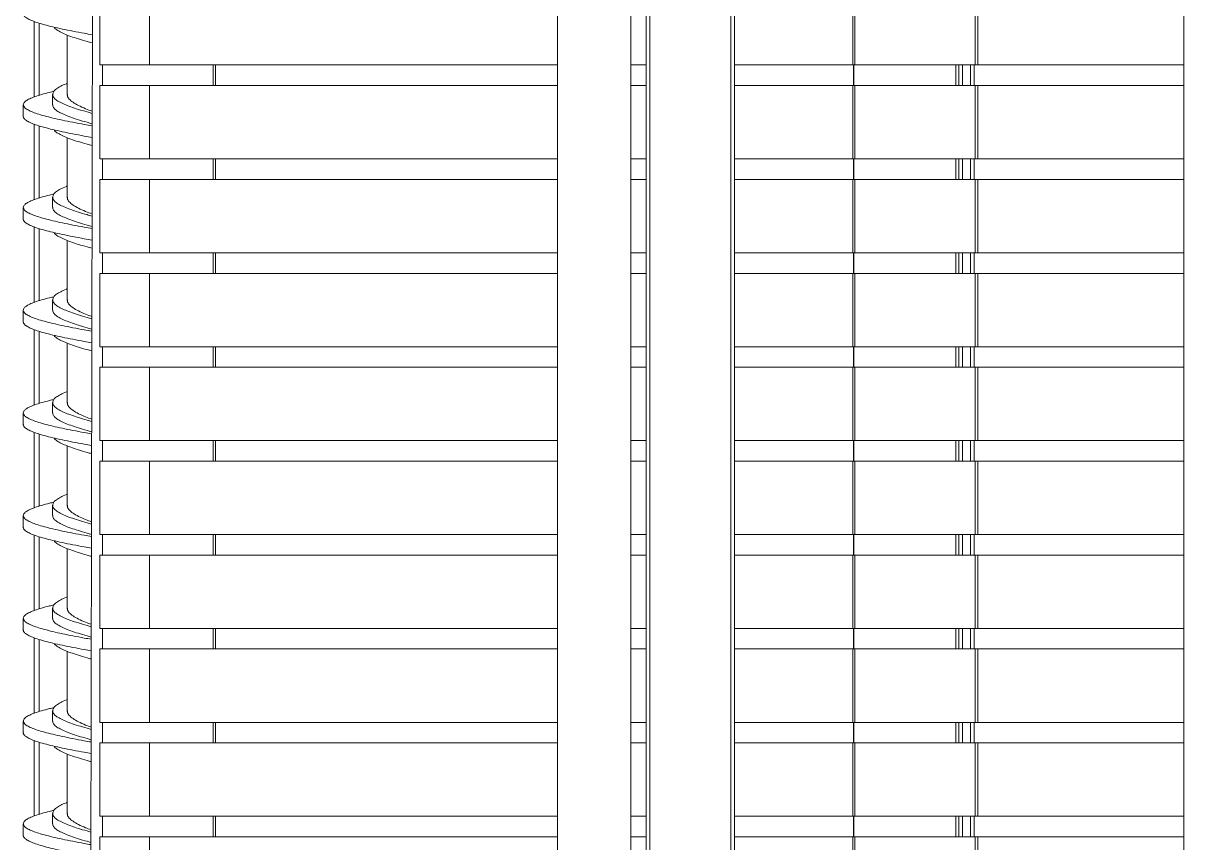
# Model space of a CAD drawing. Header units: millimetres. Extents: x 8553 to 64453, y 11523 to 72084.
# Drawn here: x 32471 to 33103, y 21260 to 21706 of the extents above; entities that cross this region are included whole.
import ezdxf

# ---------------------------------------------------------------- set-up
doc = ezdxf.new("R2010")
doc.units = ezdxf.units.MM
doc.layers.add('grey', color=254, linetype='Continuous')

msp = doc.modelspace()

# ---------------------------------------------------------------- linework, layer by layer
at = {"layer": 'grey', "linetype": 'Continuous', "lineweight": 15}
for p, q in [((32810.48, 22331.843), (32810.48, 19579.043)), ((32812.48, 19578.926), (32812.48, 22331.96)), ((32856.48, 22331.96), (32856.48, 19578.926)), ((32858.48, 19579.326), (32858.48, 22331.56)), ((32509.581, 22285.234), (32507.442, 21027.536)), ((32762.043, 19643.123), (32762.043, 22272.723)), ((33103.385, 19649.782), (33103.385, 22271.382)), ((32802.043, 22110.643), (32802.043, 19800.243)), ((32512.589, 21683.677), (32512.589, 21723.677)), ((32539.694, 21723.677), (32539.694, 21683.677)), ((32923.039, 21723.677), (32923.039, 21683.677)), ((32924.202, 21723.677), (32924.202, 21683.677)), ((32989.705, 21723.677), (32989.705, 21683.677)), ((32991.147, 21723.677), (32991.147, 21683.677)), ((32476.882, 21707.397), (32476.882, 21666.26)), ((32479.682, 21706.442), (32479.682, 21667.194)), ((32494.88, 21667.221), (32494.88, 21700.014)), ((32512.589, 21683.677), (32539.694, 21683.677)), ((32514.08, 21672.477), (32514.08, 21683.677)), ((32539.694, 21683.677), (32762.043, 21683.677)), ((32574.401, 21672.477), (32574.401, 21683.677)), ((32575.657, 21683.677), (32575.657, 21672.477)), ((32802.043, 21683.677), (32810.48, 21683.677)), ((32858.48, 21683.677), (32923.039, 21683.677)), ((32923.039, 21683.677), (32924.202, 21683.677)), ((32923.311, 21683.677), (32923.311, 21672.477)), ((32923.575, 21683.677), (32923.575, 21672.477)), ((32924.202, 21683.677), (32989.705, 21683.677)), ((32979.227, 21683.677), (32979.227, 21672.477)), ((32980.747, 21683.677), (32980.747, 21672.477)), ((32982.756, 21672.477), (32982.756, 21683.677)), ((32982.821, 21683.677), (32982.821, 21672.477)), ((32987.093, 21683.677), (32987.093, 21672.477)), ((32989.078, 21683.677), (32989.078, 21672.477)), ((32989.705, 21683.677), (32991.147, 21683.677)), ((32991.147, 21683.677), (33103.385, 21683.677)), ((32512.589, 21632.477), (32512.589, 21672.477)), ((32512.589, 21672.477), (32539.694, 21672.477)), ((32539.694, 21672.477), (32539.694, 21632.477)), ((32539.694, 21672.477), (32762.043, 21672.477)), ((32802.043, 21672.477), (32810.48, 21672.477)), ((32858.48, 21672.477), (32923.039, 21672.477)), ((32923.039, 21672.477), (32923.039, 21632.477)), ((32923.039, 21672.477), (32924.202, 21672.477)), ((32924.202, 21672.477), (32924.202, 21632.477)), ((32924.202, 21672.477), (32989.705, 21672.477)), ((32989.705, 21672.477), (32989.705, 21632.477)), ((32989.705, 21672.477), (32991.147, 21672.477)), ((32991.147, 21672.477), (32991.147, 21632.477)), ((32991.147, 21672.477), (33103.385, 21672.477)), ((32486.94, 21661.975), (32486.94, 21667.621)), ((32470.94, 21655.667), (32470.94, 21661.975)), ((32476.882, 21651.397), (32476.882, 21610.26)), ((32479.682, 21650.442), (32479.682, 21611.194)), ((32494.88, 21611.221), (32494.88, 21644.014)), ((32512.589, 21632.477), (32539.694, 21632.477)), ((32514.08, 21621.277), (32514.08, 21632.477)), ((32539.694, 21632.477), (32762.043, 21632.477)), ((32574.401, 21621.277), (32574.401, 21632.477)), ((32575.657, 21632.477), (32575.657, 21621.277)), ((32802.043, 21632.477), (32810.48, 21632.477)), ((32858.48, 21632.477), (32923.039, 21632.477)), ((32923.039, 21632.477), (32924.202, 21632.477)), ((32923.311, 21632.477), (32923.311, 21621.277)), ((32923.575, 21632.477), (32923.575, 21621.277)), ((32924.202, 21632.477), (32989.705, 21632.477)), ((32979.227, 21632.477), (32979.227, 21621.277)), ((32980.747, 21632.477), (32980.747, 21621.277)), ((32982.756, 21621.277), (32982.756, 21632.477)), ((32982.821, 21632.477), (32982.821, 21621.277)), ((32987.093, 21632.477), (32987.093, 21621.277)), ((32989.078, 21632.477), (32989.078, 21621.277)), ((32989.705, 21632.477), (32991.147, 21632.477)), ((32991.147, 21632.477), (33103.385, 21632.477)), ((32512.589, 21581.277), (32512.589, 21621.277)), ((32512.589, 21621.277), (32539.694, 21621.277)), ((32539.694, 21621.277), (32539.694, 21581.277)), ((32539.694, 21621.277), (32762.043, 21621.277)), ((32802.043, 21621.277), (32810.48, 21621.277)), ((32858.48, 21621.277), (32923.039, 21621.277)), ((32923.039, 21621.277), (32923.039, 21581.277)), ((32923.039, 21621.277), (32924.202, 21621.277)), ((32924.202, 21621.277), (32924.202, 21581.277)), ((32924.202, 21621.277), (32989.705, 21621.277)), ((32989.705, 21621.277), (32989.705, 21581.277)), ((32989.705, 21621.277), (32991.147, 21621.277)), ((32991.147, 21621.277), (32991.147, 21581.277)), ((32991.147, 21621.277), (33103.385, 21621.277)), ((32470.94, 21599.667), (32470.94, 21605.975)), ((32486.94, 21605.975), (32486.94, 21611.621)), ((32476.882, 21595.397), (32476.882, 21554.26)), ((32479.682, 21594.442), (32479.682, 21555.194)), ((32494.88, 21555.221), (32494.88, 21588.014)), ((32512.589, 21581.277), (32539.694, 21581.277)), ((32514.08, 21570.077), (32514.08, 21581.277)), ((32539.694, 21581.277), (32762.043, 21581.277)), ((32574.401, 21570.077), (32574.401, 21581.277)), ((32575.657, 21581.277), (32575.657, 21570.077)), ((32802.043, 21581.277), (32810.48, 21581.277)), ((32858.48, 21581.277), (32923.039, 21581.277)), ((32923.039, 21581.277), (32924.202, 21581.277)), ((32923.311, 21581.277), (32923.311, 21570.077)), ((32923.575, 21581.277), (32923.575, 21570.077)), ((32924.202, 21581.277), (32989.705, 21581.277)), ((32979.227, 21581.277), (32979.227, 21570.077)), ((32980.747, 21581.277), (32980.747, 21570.077)), ((32982.756, 21570.077), (32982.756, 21581.277)), ((32982.821, 21581.277), (32982.821, 21570.077)), ((32987.093, 21581.277), (32987.093, 21570.077)), ((32989.078, 21581.277), (32989.078, 21570.077)), ((32989.705, 21581.277), (32991.147, 21581.277)), ((32991.147, 21581.277), (33103.385, 21581.277)), ((32512.589, 21530.077), (32512.589, 21570.077)), ((32512.589, 21570.077), (32539.694, 21570.077)), ((32539.694, 21570.077), (32539.694, 21530.077)), ((32539.694, 21570.077), (32762.043, 21570.077)), ((32802.043, 21570.077), (32810.48, 21570.077)), ((32858.48, 21570.077), (32923.039, 21570.077)), ((32923.039, 21570.077), (32923.039, 21530.077)), ((32923.039, 21570.077), (32924.202, 21570.077)), ((32924.202, 21570.077), (32924.202, 21530.077)), ((32924.202, 21570.077), (32989.705, 21570.077)), ((32989.705, 21570.077), (32989.705, 21530.077)), ((32989.705, 21570.077), (32991.147, 21570.077)), ((32991.147, 21570.077), (32991.147, 21530.077)), ((32991.147, 21570.077), (33103.385, 21570.077)), ((32486.94, 21549.975), (32486.94, 21555.621)), ((32470.94, 21543.667), (32470.94, 21549.975)), ((32476.882, 21539.397), (32476.882, 21498.26)), ((32479.682, 21538.442), (32479.682, 21499.194)), ((32494.88, 21499.221), (32494.88, 21532.014)), ((32512.589, 21530.077), (32539.694, 21530.077)), ((32514.08, 21518.877), (32514.08, 21530.077)), ((32539.694, 21530.077), (32762.043, 21530.077)), ((32574.401, 21518.877), (32574.401, 21530.077)), ((32575.657, 21530.077), (32575.657, 21518.877)), ((32802.043, 21530.077), (32810.48, 21530.077)), ((32858.48, 21530.077), (32923.039, 21530.077)), ((32923.039, 21530.077), (32924.202, 21530.077)), ((32923.311, 21530.077), (32923.311, 21518.877)), ((32923.575, 21530.077), (32923.575, 21518.877)), ((32924.202, 21530.077), (32989.705, 21530.077)), ((32979.227, 21530.077), (32979.227, 21518.877)), ((32980.747, 21530.077), (32980.747, 21518.877)), ((32982.756, 21518.877), (32982.756, 21530.077)), ((32982.821, 21530.077), (32982.821, 21518.877)), ((32987.093, 21530.077), (32987.093, 21518.877)), ((32989.078, 21530.077), (32989.078, 21518.877)), ((32989.705, 21530.077), (32991.147, 21530.077)), ((32991.147, 21530.077), (33103.385, 21530.077)), ((32512.589, 21478.877), (32512.589, 21518.877)), ((32512.589, 21518.877), (32539.694, 21518.877)), ((32539.694, 21518.877), (32539.694, 21478.877)), ((32539.694, 21518.877), (32762.043, 21518.877)), ((32802.043, 21518.877), (32810.48, 21518.877)), ((32858.48, 21518.877), (32923.039, 21518.877)), ((32923.039, 21518.877), (32923.039, 21478.877)), ((32923.039, 21518.877), (32924.202, 21518.877)), ((32924.202, 21518.877), (32924.202, 21478.877)), ((32924.202, 21518.877), (32989.705, 21518.877)), ((32989.705, 21518.877), (32989.705, 21478.877)), ((32989.705, 21518.877), (32991.147, 21518.877)), ((32991.147, 21518.877), (32991.147, 21478.877)), ((32991.147, 21518.877), (33103.385, 21518.877)), ((32486.94, 21493.975), (32486.94, 21499.621)), ((32470.94, 21487.667), (32470.94, 21493.975)), ((32476.882, 21483.397), (32476.882, 21442.26)), ((32479.682, 21482.442), (32479.682, 21443.194)), ((32494.88, 21443.221), (32494.88, 21476.014)), ((32512.589, 21478.877), (32539.694, 21478.877)), ((32514.08, 21467.677), (32514.08, 21478.877)), ((32539.694, 21478.877), (32762.043, 21478.877)), ((32574.401, 21467.677), (32574.401, 21478.877)), ((32575.657, 21478.877), (32575.657, 21467.677)), ((32802.043, 21478.877), (32810.48, 21478.877)), ((32858.48, 21478.877), (32923.039, 21478.877)), ((32923.039, 21478.877), (32924.202, 21478.877)), ((32923.311, 21478.877), (32923.311, 21467.677)), ((32923.575, 21478.877), (32923.575, 21467.677)), ((32924.202, 21478.877), (32989.705, 21478.877)), ((32979.227, 21478.877), (32979.227, 21467.677)), ((32980.747, 21478.877), (32980.747, 21467.677)), ((32982.756, 21467.677), (32982.756, 21478.877)), ((32982.821, 21478.877), (32982.821, 21467.677)), ((32987.093, 21478.877), (32987.093, 21467.677)), ((32989.078, 21478.877), (32989.078, 21467.677)), ((32989.705, 21478.877), (32991.147, 21478.877)), ((32991.147, 21478.877), (33103.385, 21478.877)), ((32512.589, 21427.677), (32512.589, 21467.677)), ((32512.589, 21467.677), (32539.694, 21467.677)), ((32539.694, 21467.677), (32539.694, 21427.677)), ((32539.694, 21467.677), (32762.043, 21467.677)), ((32802.043, 21467.677), (32810.48, 21467.677)), ((32858.48, 21467.677), (32923.039, 21467.677)), ((32923.039, 21467.677), (32923.039, 21427.677)), ((32923.039, 21467.677), (32924.202, 21467.677)), ((32924.202, 21467.677), (32924.202, 21427.677)), ((32924.202, 21467.677), (32989.705, 21467.677)), ((32989.705, 21467.677), (32989.705, 21427.677)), ((32989.705, 21467.677), (32991.147, 21467.677)), ((32991.147, 21467.677), (32991.147, 21427.677)), ((32991.147, 21467.677), (33103.385, 21467.677)), ((32486.94, 21437.975), (32486.94, 21443.621)), ((32470.94, 21431.667), (32470.94, 21437.975)), ((32476.882, 21427.397), (32476.882, 21386.26)), ((32479.682, 21426.442), (32479.682, 21387.194)), ((32512.589, 21427.677), (32539.694, 21427.677)), ((32514.08, 21416.477), (32514.08, 21427.677)), ((32539.694, 21427.677), (32762.043, 21427.677)), ((32574.401, 21416.477), (32574.401, 21427.677)), ((32575.657, 21427.677), (32575.657, 21416.477)), ((32802.043, 21427.677), (32810.48, 21427.677)), ((32858.48, 21427.677), (32923.039, 21427.677)), ((32923.039, 21427.677), (32924.202, 21427.677)), ((32923.311, 21427.677), (32923.311, 21416.477)), ((32923.575, 21427.677), (32923.575, 21416.477)), ((32924.202, 21427.677), (32989.705, 21427.677)), ((32979.227, 21427.677), (32979.227, 21416.477)), ((32980.747, 21427.677), (32980.747, 21416.477)), ((32982.756, 21416.477), (32982.756, 21427.677)), ((32982.821, 21427.677), (32982.821, 21416.477)), ((32987.093, 21427.677), (32987.093, 21416.477)), ((32989.078, 21427.677), (32989.078, 21416.477)), ((32989.705, 21427.677), (32991.147, 21427.677)), ((32991.147, 21427.677), (33103.385, 21427.677)), ((32494.88, 21387.221), (32494.88, 21420.014)), ((32512.589, 21376.477), (32512.589, 21416.477)), ((32512.589, 21416.477), (32539.694, 21416.477)), ((32539.694, 21416.477), (32539.694, 21376.477)), ((32539.694, 21416.477), (32762.043, 21416.477)), ((32802.043, 21416.477), (32810.48, 21416.477)), ((32858.48, 21416.477), (32923.039, 21416.477)), ((32923.039, 21416.477), (32923.039, 21376.477)), ((32923.039, 21416.477), (32924.202, 21416.477)), ((32924.202, 21416.477), (32924.202, 21376.477)), ((32924.202, 21416.477), (32989.705, 21416.477)), ((32989.705, 21416.477), (32989.705, 21376.477)), ((32989.705, 21416.477), (32991.147, 21416.477)), ((32991.147, 21416.477), (32991.147, 21376.477)), ((32991.147, 21416.477), (33103.385, 21416.477)), ((32486.94, 21381.975), (32486.94, 21387.621)), ((32470.94, 21375.667), (32470.94, 21381.975)), ((32512.589, 21376.477), (32539.694, 21376.477)), ((32514.08, 21365.277), (32514.08, 21376.477)), ((32539.694, 21376.477), (32762.043, 21376.477)), ((32574.401, 21365.277), (32574.401, 21376.477)), ((32575.657, 21376.477), (32575.657, 21365.277)), ((32802.043, 21376.477), (32810.48, 21376.477)), ((32858.48, 21376.477), (32923.039, 21376.477)), ((32923.039, 21376.477), (32924.202, 21376.477)), ((32923.311, 21376.477), (32923.311, 21365.277)), ((32923.575, 21376.477), (32923.575, 21365.277)), ((32924.202, 21376.477), (32989.705, 21376.477)), ((32979.227, 21376.477), (32979.227, 21365.277)), ((32980.747, 21376.477), (32980.747, 21365.277)), ((32982.756, 21365.277), (32982.756, 21376.477)), ((32982.821, 21376.477), (32982.821, 21365.277)), ((32987.093, 21376.477), (32987.093, 21365.277)), ((32989.078, 21376.477), (32989.078, 21365.277)), ((32989.705, 21376.477), (32991.147, 21376.477)), ((32991.147, 21376.477), (33103.385, 21376.477)), ((32476.882, 21371.397), (32476.882, 21330.26)), ((32479.682, 21370.442), (32479.682, 21331.194)), ((32494.88, 21331.221), (32494.88, 21364.014)), ((32512.589, 21325.277), (32512.589, 21365.277)), ((32512.589, 21365.277), (32539.694, 21365.277)), ((32539.694, 21365.277), (32539.694, 21325.277)), ((32539.694, 21365.277), (32762.043, 21365.277)), ((32802.043, 21365.277), (32810.48, 21365.277)), ((32858.48, 21365.277), (32923.039, 21365.277)), ((32923.039, 21365.277), (32923.039, 21325.277)), ((32923.039, 21365.277), (32924.202, 21365.277)), ((32924.202, 21365.277), (32924.202, 21325.277)), ((32924.202, 21365.277), (32989.705, 21365.277)), ((32989.705, 21365.277), (32989.705, 21325.277)), ((32989.705, 21365.277), (32991.147, 21365.277)), ((32991.147, 21365.277), (32991.147, 21325.277)), ((32991.147, 21365.277), (33103.385, 21365.277)), ((32486.94, 21325.975), (32486.94, 21331.621)), ((32470.94, 21319.667), (32470.94, 21325.975)), ((32512.589, 21325.277), (32539.694, 21325.277)), ((32514.08, 21314.077), (32514.08, 21325.277)), ((32539.694, 21325.277), (32762.043, 21325.277)), ((32574.401, 21314.077), (32574.401, 21325.277)), ((32575.657, 21325.277), (32575.657, 21314.077)), ((32802.043, 21325.277), (32810.48, 21325.277)), ((32858.48, 21325.277), (32923.039, 21325.277)), ((32923.039, 21325.277), (32924.202, 21325.277)), ((32923.311, 21325.277), (32923.311, 21314.077)), ((32923.575, 21325.277), (32923.575, 21314.077)), ((32924.202, 21325.277), (32989.705, 21325.277)), ((32979.227, 21325.277), (32979.227, 21314.077)), ((32980.747, 21325.277), (32980.747, 21314.077)), ((32982.756, 21314.077), (32982.756, 21325.277)), ((32982.821, 21325.277), (32982.821, 21314.077)), ((32987.093, 21325.277), (32987.093, 21314.077)), ((32989.078, 21325.277), (32989.078, 21314.077)), ((32989.705, 21325.277), (32991.147, 21325.277)), ((32991.147, 21325.277), (33103.385, 21325.277)), ((32476.882, 21315.397), (32476.882, 21274.26)), ((32479.682, 21314.442), (32479.682, 21275.194)), ((32512.589, 21274.077), (32512.589, 21314.077)), ((32512.589, 21314.077), (32539.694, 21314.077)), ((32539.694, 21314.077), (32539.694, 21274.077)), ((32539.694, 21314.077), (32762.043, 21314.077)), ((32802.043, 21314.077), (32810.48, 21314.077)), ((32858.48, 21314.077), (32923.039, 21314.077)), ((32923.039, 21314.077), (32923.039, 21274.077)), ((32923.039, 21314.077), (32924.202, 21314.077)), ((32924.202, 21314.077), (32924.202, 21274.077)), ((32924.202, 21314.077), (32989.705, 21314.077)), ((32989.705, 21314.077), (32989.705, 21274.077)), ((32989.705, 21314.077), (32991.147, 21314.077)), ((32991.147, 21314.077), (32991.147, 21274.077)), ((32991.147, 21314.077), (33103.385, 21314.077)), ((32494.88, 21275.221), (32494.88, 21308.014)), ((32486.94, 21269.975), (32486.94, 21275.621)), ((32512.589, 21274.077), (32539.694, 21274.077)), ((32514.08, 21262.877), (32514.08, 21274.077)), ((32539.694, 21274.077), (32762.043, 21274.077)), ((32574.401, 21262.877), (32574.401, 21274.077)), ((32575.657, 21274.077), (32575.657, 21262.877)), ((32802.043, 21274.077), (32810.48, 21274.077)), ((32858.48, 21274.077), (32923.039, 21274.077)), ((32923.039, 21274.077), (32924.202, 21274.077)), ((32923.311, 21274.077), (32923.311, 21262.877)), ((32923.575, 21274.077), (32923.575, 21262.877)), ((32924.202, 21274.077), (32989.705, 21274.077)), ((32979.227, 21274.077), (32979.227, 21262.877)), ((32980.747, 21274.077), (32980.747, 21262.877)), ((32982.756, 21262.877), (32982.756, 21274.077)), ((32982.821, 21274.077), (32982.821, 21262.877)), ((32987.093, 21274.077), (32987.093, 21262.877)), ((32989.078, 21274.077), (32989.078, 21262.877)), ((32989.705, 21274.077), (32991.147, 21274.077)), ((32991.147, 21274.077), (33103.385, 21274.077)), ((32470.94, 21263.667), (32470.94, 21269.975)), ((32512.589, 21222.877), (32512.589, 21262.877)), ((32512.589, 21262.877), (32539.694, 21262.877)), ((32539.694, 21262.877), (32539.694, 21222.877)), ((32539.694, 21262.877), (32762.043, 21262.877)), ((32802.043, 21262.877), (32810.48, 21262.877)), ((32858.48, 21262.877), (32923.039, 21262.877)), ((32923.039, 21262.877), (32923.039, 21222.877)), ((32923.039, 21262.877), (32924.202, 21262.877)), ((32924.202, 21262.877), (32924.202, 21222.877)), ((32924.202, 21262.877), (32989.705, 21262.877)), ((32989.705, 21262.877), (32989.705, 21222.877)), ((32989.705, 21262.877), (32991.147, 21262.877)), ((32991.147, 21262.877), (32991.147, 21222.877)), ((32991.147, 21262.877), (33103.385, 21262.877))]:
    msp.add_line(p, q, dxfattribs=at)
for points, knots in [([(32471.008, 21711.668), (32470.987, 21711.595), (32470.851, 21711.134), (32471.467, 21710.281), (32472.895, 21709.116), (32475.258, 21707.95), (32478.414, 21706.781), (32482.338, 21705.617), (32486.953, 21704.449), (32492.181, 21703.281), (32497.945, 21702.117), (32503.442, 21701.072), (32507.104, 21700.419), (32508.586, 21700.155)], [0, 0, 0, 0, 0.0189615, 0.120356, 0.2216698, 0.3229837, 0.4243782, 0.5256699, 0.6270278, 0.7283856, 0.8296774, 0.9310719, 1, 1, 1, 1]), ([(32487.709, 21704.303), (32487.913, 21704.025), (32488.457, 21703.281), (32490.302, 21702.071), (32493.094, 21700.67), (32496.655, 21699.269), (32500.867, 21697.87), (32504.88, 21696.674), (32507.597, 21695.943), (32508.579, 21695.679)], [0, 0, 0, 0, 0.09659806, 0.25889713, 0.4212789, 0.58366068, 0.74595975, 0.90825882, 1, 1, 1, 1]), ([(32487.582, 21669.296), (32486.799, 21669.117), (32484.322, 21668.548), (32480.819, 21667.592), (32477.146, 21666.423), (32474.289, 21665.258), (32472.254, 21664.091), (32471.088, 21662.923), (32470.807, 21661.759), (32471.418, 21660.59), (32472.909, 21659.424), (32475.255, 21658.259), (32478.415, 21657.089), (32482.338, 21655.925), (32486.953, 21654.758), (32492.181, 21653.59), (32497.945, 21652.426), (32503.415, 21651.386), (32507.048, 21650.738), (32508.502, 21650.479)], [0, 0, 0, 0, 0.0286457, 0.0906284, 0.1526606, 0.2146298, 0.2766395, 0.3386492, 0.4006185, 0.4626506, 0.5246333, 0.5866161, 0.6486482, 0.7106175, 0.7726272, 0.8346369, 0.8966061, 0.9586382, 1, 1, 1, 1]), ([(32494.88, 21673.644), (32494.721, 21673.586), (32493.291, 21673.061), (32491.24, 21672.069), (32488.874, 21670.67), (32487.412, 21669.271), (32486.806, 21667.87), (32487.092, 21666.469), (32488.259, 21665.07), (32490.278, 21663.671), (32493.101, 21662.27), (32496.653, 21660.869), (32500.867, 21659.47), (32504.859, 21658.28), (32507.554, 21657.555), (32508.513, 21657.297)], [0, 0, 0, 0, 0.0106656, 0.0963279, 0.1819466, 0.2675653, 0.3532276, 0.4388899, 0.5245086, 0.6101272, 0.6957896, 0.7814519, 0.8670705, 0.9526892, 1, 1, 1, 1]), ([(32495.014, 21667.619), (32494.984, 21667.353), (32494.89, 21666.503), (32495.883, 21665.07), (32497.902, 21663.32), (32500.959, 21661.571), (32504.508, 21659.944), (32507.289, 21658.9), (32508.515, 21658.44)], [0, 0, 0, 0, 0.0871049, 0.2777164, 0.4683278, 0.6589406, 0.8495559, 1, 1, 1, 1]), ([(32487.004, 21661.978), (32487.036, 21661.593), (32487.106, 21660.741), (32488.275, 21659.424), (32490.274, 21658.025), (32493.102, 21656.624), (32496.652, 21655.223), (32500.867, 21653.824), (32504.856, 21652.635), (32507.548, 21651.911), (32508.504, 21651.654)], [0, 0, 0, 0, 0.111835, 0.2473969, 0.3829588, 0.5185898, 0.6542208, 0.7897827, 0.9253446, 1, 1, 1, 1]), ([(32471.008, 21655.668), (32470.987, 21655.595), (32470.851, 21655.134), (32471.467, 21654.281), (32472.895, 21653.116), (32475.258, 21651.95), (32478.414, 21650.781), (32482.338, 21649.617), (32486.953, 21648.449), (32492.181, 21647.281), (32497.945, 21646.117), (32503.412, 21645.078), (32507.041, 21644.431), (32508.491, 21644.172)], [0, 0, 0, 0, 0.0189898, 0.1205354, 0.2220002, 0.3234649, 0.4250105, 0.5264533, 0.6279621, 0.729471, 0.8309137, 0.9324593, 1, 1, 1, 1]), ([(32487.709, 21648.303), (32487.913, 21648.025), (32488.457, 21647.281), (32490.302, 21646.071), (32493.094, 21644.67), (32496.654, 21643.269), (32500.867, 21641.87), (32504.85, 21640.683), (32507.534, 21639.961), (32508.483, 21639.705)], [0, 0, 0, 0, 0.0968889, 0.2596768, 0.4225475, 0.5854183, 0.7482061, 0.9109939, 1, 1, 1, 1]), ([(32487.582, 21613.296), (32486.799, 21613.117), (32484.322, 21612.548), (32480.819, 21611.592), (32477.146, 21610.423), (32474.289, 21609.258), (32472.254, 21608.091), (32471.088, 21606.923), (32470.807, 21605.759), (32471.418, 21604.59), (32472.909, 21603.424), (32475.255, 21602.259), (32478.415, 21601.089), (32482.338, 21599.925), (32486.953, 21598.758), (32492.181, 21597.59), (32497.945, 21596.426), (32503.384, 21595.392), (32506.985, 21594.749), (32508.406, 21594.496)], [0, 0, 0, 0, 0.0286718, 0.090711, 0.1527997, 0.2148254, 0.2768916, 0.3389577, 0.4009835, 0.4630721, 0.5251113, 0.5871506, 0.6492392, 0.7112649, 0.7733311, 0.8353973, 0.897423, 0.9595117, 1, 1, 1, 1]), ([(32494.88, 21617.644), (32494.721, 21617.586), (32493.291, 21617.061), (32491.24, 21616.069), (32488.874, 21614.67), (32487.412, 21613.271), (32486.806, 21611.87), (32487.092, 21610.469), (32488.259, 21609.07), (32490.278, 21607.671), (32493.101, 21606.27), (32496.653, 21604.869), (32500.868, 21603.47), (32504.829, 21602.289), (32507.491, 21601.572), (32508.418, 21601.323)], [0, 0, 0, 0, 0.0106825, 0.0964807, 0.1822352, 0.2679897, 0.3537879, 0.4395861, 0.5253406, 0.6110951, 0.6968933, 0.7826915, 0.868446, 0.9542005, 1, 1, 1, 1]), ([(32487.004, 21605.978), (32487.036, 21605.593), (32487.106, 21604.741), (32488.275, 21603.424), (32490.274, 21602.025), (32493.102, 21600.624), (32496.652, 21599.223), (32500.868, 21597.824), (32504.826, 21596.644), (32507.485, 21595.928), (32508.408, 21595.68)], [0, 0, 0, 0, 0.1121161, 0.2480189, 0.3839216, 0.5198935, 0.6558655, 0.7917682, 0.927671, 1, 1, 1, 1]), ([(32495.014, 21611.619), (32494.984, 21611.353), (32494.89, 21610.503), (32495.883, 21609.07), (32497.902, 21607.32), (32500.96, 21605.571), (32504.48, 21603.956), (32507.227, 21602.925), (32508.42, 21602.476)], [0, 0, 0, 0, 0.0874546, 0.2788312, 0.4702078, 0.6615857, 0.8529662, 1, 1, 1, 1]), ([(32471.008, 21599.668), (32470.987, 21599.595), (32470.851, 21599.134), (32471.467, 21598.281), (32472.895, 21597.116), (32475.258, 21595.95), (32478.414, 21594.781), (32482.338, 21593.617), (32486.953, 21592.449), (32492.181, 21591.281), (32497.945, 21590.117), (32503.381, 21589.084), (32506.978, 21588.442), (32508.396, 21588.189)], [0, 0, 0, 0, 0.0190181, 0.1207153, 0.2223315, 0.3239477, 0.4256448, 0.5272389, 0.6288993, 0.7305596, 0.8321537, 0.9338509, 1, 1, 1, 1]), ([(32487.709, 21592.303), (32487.913, 21592.025), (32488.457, 21591.281), (32490.302, 21590.071), (32493.094, 21588.67), (32496.654, 21587.269), (32500.867, 21585.87), (32504.82, 21584.691), (32507.472, 21583.978), (32508.388, 21583.731)], [0, 0, 0, 0, 0.09718159, 0.26046108, 0.42382379, 0.58718649, 0.75046598, 0.91374547, 1, 1, 1, 1]), ([(32494.88, 21561.644), (32494.721, 21561.586), (32493.291, 21561.061), (32491.24, 21560.069), (32488.874, 21558.67), (32487.412, 21557.271), (32486.806, 21555.87), (32487.092, 21554.469), (32488.259, 21553.07), (32490.278, 21551.671), (32493.101, 21550.27), (32496.653, 21548.869), (32500.868, 21547.47), (32504.799, 21546.297), (32507.428, 21545.59), (32508.323, 21545.349)], [0, 0, 0, 0, 0.0106995, 0.096634, 0.1825248, 0.2684155, 0.35435, 0.4402846, 0.5261753, 0.6120661, 0.6980006, 0.7839351, 0.8698258, 0.9557166, 1, 1, 1, 1]), ([(32487.582, 21557.296), (32486.799, 21557.117), (32484.322, 21556.548), (32480.819, 21555.592), (32477.146, 21554.423), (32474.289, 21553.258), (32472.254, 21552.091), (32471.088, 21550.923), (32470.807, 21549.759), (32471.418, 21548.59), (32472.909, 21547.424), (32475.255, 21546.259), (32478.415, 21545.089), (32482.338, 21543.925), (32486.953, 21542.758), (32492.181, 21541.59), (32497.945, 21540.426), (32503.354, 21539.397), (32506.922, 21538.761), (32508.311, 21538.513)], [0, 0, 0, 0, 0.0286979, 0.0907937, 0.152939, 0.2150213, 0.2771441, 0.3392669, 0.4013492, 0.4634944, 0.5255902, 0.587686, 0.6498313, 0.7119136, 0.7740364, 0.8361591, 0.8982414, 0.9603867, 1, 1, 1, 1]), ([(32495.014, 21555.619), (32494.984, 21555.353), (32494.89, 21554.503), (32495.883, 21553.07), (32497.902, 21551.32), (32500.96, 21549.571), (32504.451, 21547.968), (32507.164, 21546.949), (32508.325, 21546.513)], [0, 0, 0, 0, 0.0878071, 0.279955, 0.4721029, 0.6642521, 0.8564039, 1, 1, 1, 1]), ([(32487.004, 21549.978), (32487.036, 21549.593), (32487.106, 21548.741), (32488.275, 21547.424), (32490.274, 21546.025), (32493.102, 21544.624), (32496.652, 21543.223), (32500.868, 21541.824), (32504.796, 21540.652), (32507.422, 21539.946), (32508.313, 21539.706)], [0, 0, 0, 0, 0.1123987, 0.2486439, 0.3848892, 0.5212039, 0.6575185, 0.7937638, 0.930009, 1, 1, 1, 1]), ([(32471.008, 21543.668), (32470.987, 21543.595), (32470.851, 21543.134), (32471.467, 21542.281), (32472.895, 21541.116), (32475.258, 21539.95), (32478.414, 21538.781), (32482.338, 21537.617), (32486.953, 21536.449), (32492.181, 21535.281), (32497.945, 21534.117), (32503.35, 21533.089), (32506.915, 21532.454), (32508.301, 21532.206)], [0, 0, 0, 0, 0.0190465, 0.1208957, 0.2226637, 0.3244318, 0.426281, 0.5280269, 0.6298392, 0.7316515, 0.8333974, 0.9352466, 1, 1, 1, 1]), ([(32487.709, 21536.303), (32487.913, 21536.025), (32488.457, 21535.281), (32490.302, 21534.071), (32493.095, 21532.67), (32496.654, 21531.269), (32500.868, 21529.87), (32504.79, 21528.7), (32507.409, 21527.995), (32508.293, 21527.757)], [0, 0, 0, 0, 0.097476, 0.2612502, 0.4251078, 0.5889654, 0.7527396, 0.9165137, 1, 1, 1, 1]), ([(32494.88, 21505.644), (32494.721, 21505.586), (32493.291, 21505.061), (32491.24, 21504.069), (32488.874, 21502.67), (32487.412, 21501.271), (32486.806, 21499.87), (32487.092, 21498.469), (32488.259, 21497.07), (32490.278, 21495.671), (32493.101, 21494.27), (32496.652, 21492.869), (32500.868, 21491.47), (32504.769, 21490.306), (32507.366, 21489.607), (32508.228, 21489.375)], [0, 0, 0, 0, 0.01071653, 0.0967878, 0.18281523, 0.26884267, 0.35491394, 0.44098521, 0.52701265, 0.61304008, 0.69911135, 0.78518262, 0.87121006, 0.95723749, 1, 1, 1, 1]), ([(32487.582, 21501.296), (32486.799, 21501.117), (32484.322, 21500.548), (32480.819, 21499.592), (32477.146, 21498.423), (32474.289, 21497.258), (32472.254, 21496.091), (32471.088, 21494.923), (32470.807, 21493.759), (32471.418, 21492.59), (32472.909, 21491.424), (32475.255, 21490.259), (32478.415, 21489.089), (32482.338, 21487.925), (32486.953, 21486.758), (32492.181, 21485.59), (32497.946, 21484.426), (32503.323, 21483.403), (32506.859, 21482.772), (32508.216, 21482.53)], [0, 0, 0, 0, 0.0287241, 0.0908766, 0.1530786, 0.2152176, 0.277397, 0.3395765, 0.4017155, 0.4639175, 0.52607, 0.5882224, 0.6504244, 0.7125634, 0.7747429, 0.8369224, 0.8990613, 0.9612633, 1, 1, 1, 1]), ([(32495.014, 21499.619), (32494.984, 21499.353), (32494.89, 21498.503), (32495.883, 21497.07), (32497.902, 21495.32), (32500.961, 21493.571), (32504.423, 21491.98), (32507.102, 21490.973), (32508.23, 21490.55)], [0, 0, 0, 0, 0.0881624, 0.2810879, 0.4740134, 0.6669401, 0.8598695, 1, 1, 1, 1]), ([(32487.004, 21493.978), (32487.036, 21493.593), (32487.106, 21492.741), (32488.275, 21491.424), (32490.274, 21490.025), (32493.102, 21488.624), (32496.652, 21487.223), (32500.869, 21485.824), (32504.766, 21484.661), (32507.359, 21483.963), (32508.218, 21483.732)], [0, 0, 0, 0, 0.1126827, 0.2492722, 0.3858617, 0.5225208, 0.6591799, 0.7957694, 0.9323588, 1, 1, 1, 1]), ([(32471.008, 21487.668), (32470.987, 21487.595), (32470.851, 21487.134), (32471.467, 21486.281), (32472.895, 21485.116), (32475.258, 21483.95), (32478.414, 21482.781), (32482.338, 21481.617), (32486.953, 21480.449), (32492.181, 21479.281), (32497.946, 21478.117), (32503.319, 21477.095), (32506.852, 21476.465), (32508.205, 21476.224)], [0, 0, 0, 0, 0.01907504, 0.12107663, 0.22299703, 0.32491744, 0.42691903, 0.52881726, 0.63078195, 0.73274665, 0.83464488, 0.93664647, 1, 1, 1, 1]), ([(32487.709, 21480.303), (32487.913, 21480.025), (32488.457, 21479.281), (32490.302, 21478.071), (32493.095, 21476.67), (32496.654, 21475.269), (32500.868, 21473.87), (32504.759, 21472.708), (32507.346, 21472.012), (32508.198, 21471.783)], [0, 0, 0, 0, 0.0977722, 0.2620441, 0.4263996, 0.5907551, 0.755027, 0.9192988, 1, 1, 1, 1]), ([(32494.88, 21449.644), (32494.721, 21449.586), (32493.291, 21449.061), (32491.24, 21448.069), (32488.874, 21446.67), (32487.412, 21445.271), (32486.806, 21443.87), (32487.092, 21442.469), (32488.259, 21441.07), (32490.278, 21439.671), (32493.101, 21438.27), (32496.652, 21436.869), (32500.869, 21435.47), (32504.739, 21434.314), (32507.303, 21433.624), (32508.132, 21433.401)], [0, 0, 0, 0, 0.0107336, 0.0969421, 0.1831066, 0.2692712, 0.3554796, 0.4416881, 0.5278527, 0.6140172, 0.7002257, 0.7864341, 0.8725987, 0.9587632, 1, 1, 1, 1]), ([(32487.582, 21445.296), (32486.799, 21445.117), (32484.322, 21444.548), (32480.819, 21443.592), (32477.146, 21442.423), (32474.289, 21441.258), (32472.254, 21440.091), (32471.088, 21438.923), (32470.807, 21437.759), (32471.418, 21436.59), (32472.909, 21435.424), (32475.255, 21434.259), (32478.415, 21433.089), (32482.338, 21431.925), (32486.953, 21430.758), (32492.181, 21429.59), (32497.946, 21428.426), (32503.292, 21427.409), (32506.796, 21426.784), (32508.121, 21426.547)], [0, 0, 0, 0, 0.0287504, 0.0909596, 0.1532185, 0.2154142, 0.2776505, 0.3398868, 0.4020825, 0.4643413, 0.5265506, 0.5887598, 0.6510187, 0.7132144, 0.7754507, 0.837687, 0.8998827, 0.9621415, 1, 1, 1, 1]), ([(32495.014, 21443.619), (32494.984, 21443.353), (32494.89, 21442.503), (32495.884, 21441.07), (32497.902, 21439.32), (32500.961, 21437.571), (32504.394, 21435.993), (32507.04, 21434.998), (32508.135, 21434.587)], [0, 0, 0, 0, 0.0885206, 0.28223, 0.4759393, 0.66965, 0.8633633, 1, 1, 1, 1]), ([(32487.004, 21437.978), (32487.036, 21437.593), (32487.106, 21436.741), (32488.275, 21435.424), (32490.274, 21434.025), (32493.102, 21432.624), (32496.652, 21431.223), (32500.869, 21429.824), (32504.736, 21428.67), (32507.296, 21427.98), (32508.123, 21427.758)], [0, 0, 0, 0, 0.1129681, 0.2499036, 0.3868391, 0.5238444, 0.6608496, 0.7977851, 0.9347206, 1, 1, 1, 1]), ([(32471.008, 21431.668), (32470.987, 21431.595), (32470.851, 21431.134), (32471.467, 21430.281), (32472.895, 21429.116), (32475.258, 21427.95), (32478.414, 21426.781), (32482.338, 21425.617), (32486.953, 21424.449), (32492.181, 21423.281), (32497.946, 21422.117), (32503.289, 21421.101), (32506.789, 21420.476), (32508.11, 21420.241)], [0, 0, 0, 0, 0.01910364, 0.12125813, 0.22333132, 0.32540451, 0.427559, 0.52960999, 0.63172753, 0.73384507, 0.83589606, 0.93805056, 1, 1, 1, 1]), ([(32487.709, 21424.303), (32487.913, 21424.025), (32488.457, 21423.281), (32490.302, 21422.071), (32493.095, 21420.67), (32496.654, 21419.269), (32500.869, 21417.87), (32504.729, 21416.717), (32507.283, 21416.03), (32508.103, 21415.809)], [0, 0, 0, 0, 0.09807023, 0.26284277, 0.42769928, 0.5925558, 0.75732834, 0.92210088, 1, 1, 1, 1]), ([(32494.88, 21393.644), (32494.721, 21393.586), (32493.291, 21393.061), (32491.24, 21392.069), (32488.874, 21390.67), (32487.412, 21389.271), (32486.806, 21387.87), (32487.092, 21386.469), (32488.259, 21385.07), (32490.278, 21383.671), (32493.101, 21382.27), (32496.652, 21380.869), (32500.869, 21379.47), (32504.709, 21378.323), (32507.24, 21377.641), (32508.037, 21377.427)], [0, 0, 0, 0, 0.0107507, 0.0970968, 0.1833989, 0.2697011, 0.3560471, 0.4423932, 0.5286954, 0.6149975, 0.7013436, 0.7876896, 0.8739918, 0.9602939, 1, 1, 1, 1]), ([(32487.582, 21389.296), (32486.799, 21389.117), (32484.322, 21388.548), (32480.819, 21387.592), (32477.146, 21386.423), (32474.289, 21385.258), (32472.254, 21384.091), (32471.088, 21382.923), (32470.807, 21381.759), (32471.418, 21380.59), (32472.909, 21379.424), (32475.255, 21378.259), (32478.415, 21377.089), (32482.338, 21375.925), (32486.953, 21374.758), (32492.181, 21373.59), (32497.946, 21372.426), (32503.261, 21371.414), (32506.733, 21370.795), (32508.026, 21370.564)], [0, 0, 0, 0, 0.0287767, 0.0910428, 0.1533586, 0.2156112, 0.2779044, 0.3401976, 0.4024502, 0.4647659, 0.5270321, 0.5892982, 0.651614, 0.7138666, 0.7761598, 0.838453, 0.9007056, 0.9630214, 1, 1, 1, 1]), ([(32495.014, 21387.619), (32494.984, 21387.353), (32494.89, 21386.503), (32495.884, 21385.07), (32497.901, 21383.32), (32500.962, 21381.571), (32504.366, 21380.005), (32506.978, 21379.022), (32508.039, 21378.623)], [0, 0, 0, 0, 0.0888817, 0.2833814, 0.477881, 0.672382, 0.8668856, 1, 1, 1, 1]), ([(32487.004, 21381.978), (32487.036, 21381.593), (32487.106, 21380.741), (32488.275, 21379.424), (32490.274, 21378.025), (32493.102, 21376.624), (32496.652, 21375.223), (32500.869, 21373.824), (32504.706, 21372.678), (32507.233, 21371.997), (32508.028, 21371.784)], [0, 0, 0, 0, 0.113255, 0.2505383, 0.3878215, 0.5251747, 0.6625279, 0.7998111, 0.9370944, 1, 1, 1, 1]), ([(32471.008, 21375.668), (32470.987, 21375.595), (32470.851, 21375.134), (32471.467, 21374.281), (32472.895, 21373.116), (32475.258, 21371.95), (32478.414, 21370.781), (32482.338, 21369.617), (32486.953, 21368.449), (32492.181, 21367.281), (32497.946, 21366.117), (32503.258, 21365.107), (32506.726, 21364.488), (32508.015, 21364.258)], [0, 0, 0, 0, 0.0191323, 0.1214402, 0.2236666, 0.325893, 0.4282009, 0.5304051, 0.6326759, 0.7349468, 0.837151, 0.9394589, 1, 1, 1, 1]), ([(32487.709, 21368.303), (32487.913, 21368.025), (32488.457, 21367.281), (32490.302, 21366.071), (32493.095, 21364.67), (32496.654, 21363.269), (32500.869, 21361.87), (32504.699, 21360.726), (32507.22, 21360.047), (32508.007, 21359.835)], [0, 0, 0, 0, 0.0983701, 0.2636464, 0.4290069, 0.5943675, 0.7596438, 0.9249201, 1, 1, 1, 1]), ([(32494.88, 21337.644), (32494.721, 21337.586), (32493.291, 21337.061), (32491.24, 21336.069), (32488.874, 21334.67), (32487.412, 21333.271), (32486.806, 21331.87), (32487.092, 21330.469), (32488.259, 21329.07), (32490.278, 21327.671), (32493.101, 21326.27), (32496.652, 21324.869), (32500.87, 21323.47), (32504.678, 21322.332), (32507.177, 21321.659), (32507.942, 21321.453)], [0, 0, 0, 0, 0.0107679, 0.0972521, 0.1836922, 0.2701323, 0.3566165, 0.4431006, 0.5295407, 0.6159809, 0.702465, 0.7889492, 0.8753893, 0.9618294, 1, 1, 1, 1]), ([(32487.582, 21333.296), (32486.799, 21333.117), (32484.322, 21332.548), (32480.819, 21331.592), (32477.146, 21330.423), (32474.289, 21329.258), (32472.254, 21328.091), (32471.088, 21326.923), (32470.807, 21325.759), (32471.418, 21324.59), (32472.909, 21323.424), (32475.255, 21322.259), (32478.415, 21321.089), (32482.338, 21319.925), (32486.953, 21318.758), (32492.181, 21317.59), (32497.946, 21316.426), (32503.231, 21315.42), (32506.67, 21314.806), (32507.93, 21314.581)], [0, 0, 0, 0, 0.028803, 0.09112614, 0.15349893, 0.21580851, 0.27815874, 0.34050896, 0.40281854, 0.46519133, 0.52751447, 0.58983761, 0.65221039, 0.71451998, 0.7768702, 0.83922042, 0.90153001, 0.96390279, 1, 1, 1, 1]), ([(32495.014, 21331.619), (32494.984, 21331.353), (32494.89, 21330.503), (32495.884, 21329.07), (32497.901, 21327.32), (32500.962, 21325.571), (32504.337, 21324.017), (32506.916, 21323.047), (32507.944, 21322.66)], [0, 0, 0, 0, 0.0892458, 0.2845422, 0.4798386, 0.6751363, 0.8704367, 1, 1, 1, 1]), ([(32487.004, 21325.978), (32487.036, 21325.593), (32487.106, 21324.741), (32488.275, 21323.424), (32490.274, 21322.025), (32493.102, 21320.624), (32496.652, 21319.223), (32500.87, 21317.824), (32504.675, 21316.687), (32507.17, 21316.015), (32507.933, 21315.809)], [0, 0, 0, 0, 0.1135434, 0.2511761, 0.3888089, 0.5265118, 0.6642147, 0.8018474, 0.9394802, 1, 1, 1, 1]), ([(32471.008, 21319.668), (32470.987, 21319.595), (32470.851, 21319.134), (32471.467, 21318.281), (32472.895, 21317.116), (32475.258, 21315.95), (32478.414, 21314.781), (32482.338, 21313.617), (32486.953, 21312.449), (32492.181, 21311.281), (32497.946, 21310.117), (32503.227, 21309.112), (32506.663, 21308.499), (32507.92, 21308.275)], [0, 0, 0, 0, 0.0191611, 0.1216228, 0.2240029, 0.326383, 0.4288447, 0.5312026, 0.6336272, 0.7360518, 0.8384097, 0.9408714, 1, 1, 1, 1]), ([(32487.709, 21312.303), (32487.913, 21312.025), (32488.457, 21311.281), (32490.302, 21310.071), (32493.095, 21308.67), (32496.654, 21307.269), (32500.869, 21305.87), (32504.669, 21304.734), (32507.157, 21304.064), (32507.912, 21303.861)], [0, 0, 0, 0, 0.0986717, 0.2644549, 0.4303226, 0.5961902, 0.7619734, 0.9277566, 1, 1, 1, 1]), ([(32487.582, 21277.296), (32486.799, 21277.117), (32484.322, 21276.548), (32480.819, 21275.592), (32477.146, 21274.423), (32474.289, 21273.258), (32472.254, 21272.091), (32471.088, 21270.923), (32470.807, 21269.759), (32471.418, 21268.59), (32472.909, 21267.424), (32475.255, 21266.259), (32478.415, 21265.089), (32482.338, 21263.925), (32486.953, 21262.758), (32492.181, 21261.59), (32497.946, 21260.426), (32503.2, 21259.426), (32506.607, 21258.818), (32507.835, 21258.599)], [0, 0, 0, 0, 0.0288294, 0.0912096, 0.1536396, 0.2160062, 0.2784136, 0.3408209, 0.4031876, 0.4656175, 0.5279977, 0.590378, 0.6528079, 0.7151746, 0.7775819, 0.8399893, 0.9023559, 0.9647858, 1, 1, 1, 1]), ([(32494.88, 21281.644), (32494.721, 21281.586), (32493.291, 21281.061), (32491.24, 21280.069), (32488.874, 21278.67), (32487.412, 21277.271), (32486.806, 21275.87), (32487.092, 21274.469), (32488.259, 21273.07), (32490.278, 21271.671), (32493.101, 21270.27), (32496.652, 21268.869), (32500.87, 21267.47), (32504.648, 21266.34), (32507.114, 21265.676), (32507.847, 21265.478)], [0, 0, 0, 0, 0.0107852, 0.0974079, 0.1839864, 0.2705649, 0.3571876, 0.4438103, 0.5303888, 0.6169674, 0.7035901, 0.7902127, 0.8767913, 0.9633698, 1, 1, 1, 1]), ([(32495.014, 21275.619), (32494.984, 21275.353), (32494.89, 21274.503), (32495.884, 21273.07), (32497.901, 21271.32), (32500.963, 21269.571), (32504.309, 21268.029), (32506.854, 21267.071), (32507.849, 21266.697)], [0, 0, 0, 0, 0.0896129, 0.2857126, 0.4818123, 0.6779133, 0.874017, 1, 1, 1, 1]), ([(32487.004, 21269.978), (32487.036, 21269.593), (32487.106, 21268.741), (32488.275, 21267.424), (32490.274, 21266.025), (32493.102, 21264.624), (32496.652, 21263.223), (32500.87, 21261.824), (32504.645, 21260.695), (32507.108, 21260.032), (32507.837, 21259.835)], [0, 0, 0, 0, 0.1138332, 0.2518173, 0.3898013, 0.5278557, 0.6659101, 0.8038942, 0.9418782, 1, 1, 1, 1]), ([(32471.008, 21263.668), (32470.987, 21263.595), (32470.851, 21263.134), (32471.467, 21262.281), (32472.895, 21261.116), (32475.258, 21259.95), (32478.414, 21258.781), (32482.338, 21257.617), (32486.953, 21256.449), (32492.181, 21255.281), (32497.946, 21254.117), (32503.196, 21253.118), (32506.599, 21252.511), (32507.824, 21252.292)], [0, 0, 0, 0, 0.0191899, 0.1218059, 0.2243402, 0.3268745, 0.4294905, 0.5320025, 0.6345813, 0.7371602, 0.8396722, 0.9422882, 1, 1, 1, 1])]:
    msp.add_open_spline(points, degree=3, knots=knots, dxfattribs=at)

doc.saveas('drawing.dxf')
